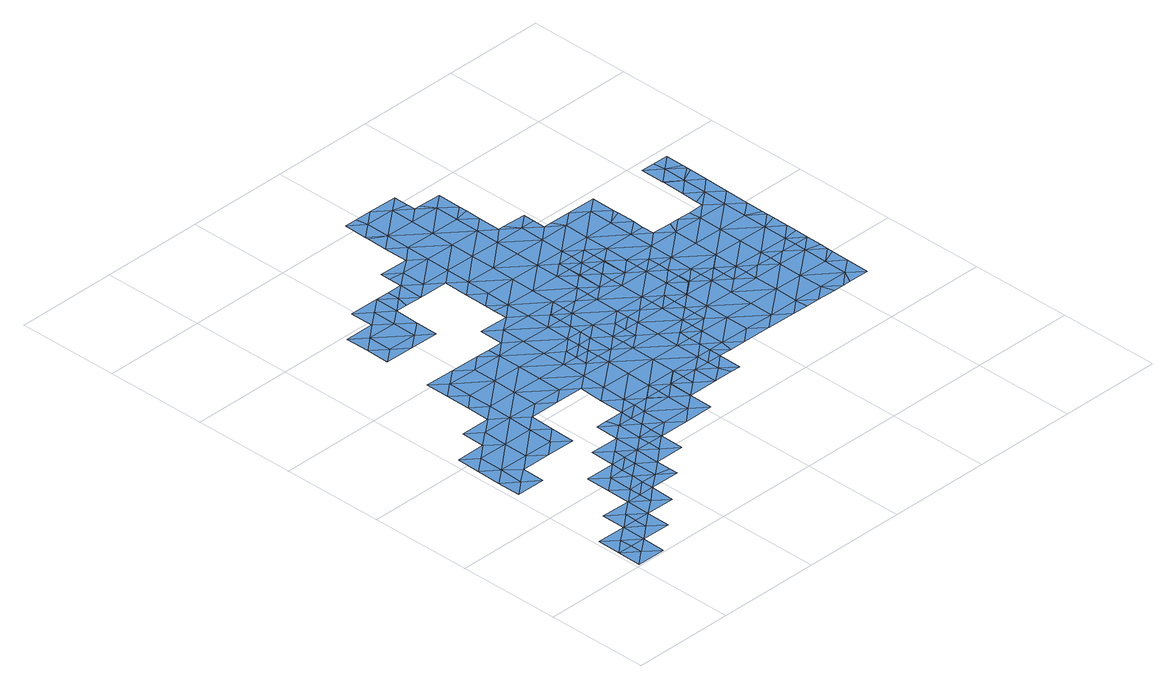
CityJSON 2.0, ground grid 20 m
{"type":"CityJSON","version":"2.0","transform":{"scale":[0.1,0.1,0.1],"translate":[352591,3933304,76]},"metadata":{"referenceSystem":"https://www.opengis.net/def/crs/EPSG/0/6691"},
"CityObjects":{
"waterbody1":{"type":"WaterBody","attributes":{"name":"3","class":"1140","function":"1","WaterBodyRiverFloodingRiskAttribute.description":"2","WaterBodyRiverFloodingRiskAttribute.rankOrg":"2","WaterBodyRiverFloodingRiskAttribute.adminType":"2","WaterBodyRiverFloodingRiskAttribute.scale":"L2"},"geometry":[{"type":"MultiSurface","lod":"1","boundaries":[[[0,1,2]],[[1,3,2]],[[1,4,3]],[[4,1,5]],[[0,5,1]]]}]},
"waterbody2":{"type":"WaterBody","attributes":{"name":"3","class":"1140","function":"1","WaterBodyRiverFloodingRiskAttribute.description":"2","WaterBodyRiverFloodingRiskAttribute.rankOrg":"1","WaterBodyRiverFloodingRiskAttribute.adminType":"2","WaterBodyRiverFloodingRiskAttribute.scale":"L2"},"geometry":[{"type":"MultiSurface","lod":"1","boundaries":[[[0,2,6]],[[2,7,6]],[[6,7,8]],[[5,0,6]],[[5,6,8]]]}]},
"waterbody3":{"type":"WaterBody","attributes":{"name":"3","class":"1140","function":"1","WaterBodyRiverFloodingRiskAttribute.description":"2","WaterBodyRiverFloodingRiskAttribute.rankOrg":"1","WaterBodyRiverFloodingRiskAttribute.adminType":"2","WaterBodyRiverFloodingRiskAttribute.scale":"L2"},"geometry":[{"type":"MultiSurface","lod":"1","boundaries":[[[9,10,11]],[[12,10,9]],[[11,13,14]],[[11,10,13]],[[15,14,16]],[[14,13,16]],[[17,10,12]],[[13,10,17]],[[17,18,13]],[[13,19,16]],[[15,16,20]],[[18,19,13]],[[19,20,16]],[[17,21,18]],[[22,20,19]],[[23,20,22]],[[24,23,22]],[[18,21,25]],[[26,22,19]],[[19,18,27]],[[27,18,25]],[[26,24,22]],[[21,28,25]],[[26,19,27]],[[29,25,28]],[[27,25,29]],[[26,30,24]],[[31,24,30]],[[32,27,29]],[[33,34,31]],[[26,27,32]],[[31,30,33]],[[35,30,26]],[[33,36,34]],[[34,36,37]],[[26,32,38]],[[36,39,37]],[[35,26,38]],[[40,36,33]],[[32,41,38]],[[33,30,40]],[[40,30,35]],[[42,39,36]],[[40,42,36]],[[43,44,45]],[[41,46,38]],[[38,46,35]],[[47,48,43]],[[44,49,45]],[[47,43,45]],[[47,50,48]],[[51,52,35]],[[53,39,42]],[[51,35,46]],[[49,54,45]],[[55,42,40]],[[40,35,52]],[[46,41,56]],[[52,55,40]],[[47,45,54]],[[57,58,59]],[[54,60,47]],[[58,61,59]],[[62,54,49]],[[56,63,46]],[[42,55,53]],[[47,60,50]],[[46,63,51]],[[64,57,59]],[[56,57,64]],[[61,65,59]],[[64,63,56]],[[66,67,50]],[[60,66,50]],[[53,55,68]],[[52,51,69]],[[70,55,52]],[[54,71,60]],[[72,64,59]],[[69,51,63]],[[71,54,62]],[[73,59,65]],[[73,65,74]],[[66,75,67]],[[71,76,60]],[[68,55,77]],[[70,52,69]],[[64,78,63]],[[66,60,76]],[[70,79,55]],[[73,74,80]],[[63,81,69]],[[72,59,73]],[[76,75,66]],[[77,55,79]],[[80,82,73]],[[83,84,69]],[[63,78,81]],[[69,81,83]],[[64,72,78]],[[70,69,84]],[[85,75,76]],[[77,86,87]],[[86,77,79]],[[88,79,70]],[[89,72,73]],[[76,90,85]],[[85,91,75]],[[92,81,78]],[[73,82,93]],[[70,84,88]],[[72,89,78]],[[94,93,95]],[[82,95,93]],[[96,92,78]],[[85,90,97]],[[87,86,98]],[[84,99,88]],[[86,79,100]],[[73,93,89]],[[101,96,78]],[[91,85,102]],[[79,88,100]],[[85,97,102]],[[94,103,93]],[[99,104,88]],[[101,78,89]],[[98,86,105]],[[86,100,105]],[[97,106,102]],[[104,99,107]],[[108,89,93]],[[104,109,88]],[[110,106,97]],[[100,88,109]],[[111,112,102]],[[98,113,114]],[[108,93,103]],[[115,96,101]],[[106,111,102]],[[109,116,100]],[[114,113,117]],[[111,118,112]],[[113,98,105]],[[119,101,89]],[[116,120,100]],[[100,120,105]],[[113,121,117]],[[117,121,122]],[[108,103,123]],[[111,124,118]],[[115,101,125]],[[119,89,108]],[[120,126,105]],[[127,125,101]],[[128,110,122]],[[121,128,122]],[[129,106,110]],[[130,126,120]],[[123,131,108]],[[113,105,126]],[[127,101,119]],[[132,131,123]],[[133,121,113]],[[108,134,119]],[[111,106,135]],[[129,110,128]],[[130,136,126]],[[127,137,125]],[[134,108,131]],[[111,135,124]],[[138,113,126]],[[106,129,135]],[[139,125,137]],[[140,141,119]],[[119,134,140]],[[136,142,126]],[[143,139,144]],[[133,113,138]],[[127,119,141]],[[128,121,133]],[[144,139,137]],[[145,129,128]],[[146,127,141]],[[147,124,148]],[[124,135,148]],[[127,149,137]],[[150,145,128]],[[149,127,146]],[[150,128,133]],[[137,151,144]],[[152,153,154]],[[152,147,153]],[[138,126,155]],[[126,142,155]],[[147,148,153]],[[145,156,129]],[[157,149,146]],[[158,151,137]],[[159,133,138]],[[149,158,137]],[[135,156,148]],[[135,129,156]],[[155,142,160]],[[161,154,162]],[[159,150,133]],[[154,153,162]],[[148,163,153]],[[138,155,164]],[[161,162,165]],[[157,166,149]],[[160,167,155]],[[159,138,164]],[[168,151,158]],[[163,148,156]],[[169,158,149]],[[170,162,153]],[[159,171,150]],[[150,172,145]],[[173,169,149]],[[167,174,155]],[[162,175,165]],[[173,149,166]],[[155,174,164]],[[176,168,158]],[[145,177,156]],[[178,174,167]],[[153,163,179]],[[180,176,158]],[[181,182,164]],[[158,169,180]],[[164,174,181]],[[170,153,179]],[[162,170,175]],[[159,164,182]],[[183,184,167]],[[150,171,172]],[[167,184,178]],[[163,156,177]],[[145,172,177]],[[185,178,184]],[[177,186,163]],[[163,187,179]],[[170,188,175]],[[183,189,184]],[[190,172,171]],[[159,182,191]],[[192,191,182]],[[170,179,193]],[[171,159,190]],[[184,194,185]],[[189,194,184]],[[190,159,191]],[[195,188,170]],[[179,187,193]],[[170,193,195]],[[177,172,196]],[[163,186,187]],[[197,196,172]],[[198,194,189]],[[192,199,191]],[[177,200,186]],[[200,177,196]],[[193,187,201]],[[189,202,198]],[[172,190,197]],[[202,189,203]],[[197,204,196]],[[198,205,206]],[[199,207,191]],[[208,209,210]],[[187,211,201]],[[186,200,212]],[[187,186,213]],[[206,205,199]],[[213,186,212]],[[198,202,205]],[[203,214,202]],[[190,215,197]],[[207,216,191]],[[217,204,197]],[[211,187,213]],[[208,218,219]],[[208,210,218]],[[190,191,216]],[[218,210,220]],[[215,221,197]],[[199,205,207]],[[190,216,215]],[[218,222,219]],[[202,223,205]],[[224,222,214]],[[223,202,214]],[[224,219,222]],[[197,221,217]],[[220,225,218]],[[226,207,205]],[[215,216,227]],[[223,226,205]],[[223,214,222]],[[228,229,230]],[[231,218,225]],[[230,232,228]],[[229,231,225]],[[232,233,228]],[[222,218,231]],[[227,216,234]],[[235,236,207]],[[228,231,229]],[[237,223,222]],[[207,226,235]],[[216,207,236]],[[233,238,228]],[[226,223,239]],[[237,239,223]],[[222,231,240]],[[234,216,236]],[[239,241,226]],[[242,235,226]],[[222,240,237]],[[243,228,238]],[[228,244,231]],[[242,226,241]],[[243,244,228]],[[245,235,242]],[[246,243,238]],[[236,235,247]],[[231,248,240]],[[247,235,245]],[[249,239,237]],[[234,236,250]],[[251,237,240]],[[236,247,250]],[[252,249,237]],[[246,253,243]],[[248,251,240]],[[231,244,248]],[[251,252,237]],[[253,254,243]],[[255,244,243]],[[254,255,243]],[[251,256,252]],[[244,255,248]],[[257,254,253]],[[257,258,254]],[[259,260,248]],[[256,251,261]],[[248,255,259]],[[251,248,260]],[[258,262,254]],[[262,263,254]],[[254,263,255]],[[251,260,261]],[[255,264,259]],[[265,264,255]],[[265,255,263]],[[266,267,261]],[[267,266,268]],[[264,269,259]],[[269,270,259]],[[259,270,260]],[[261,260,266]],[[271,272,273]],[[270,274,260]],[[271,268,272]],[[260,274,266]],[[268,266,272]],[[273,275,276]],[[274,277,266]],[[266,277,272]],[[273,272,275]],[[278,276,275]],[[277,279,272]],[[279,280,272]],[[275,272,280]],[[281,275,280]],[[278,275,282]],[[275,281,282]]]}]},
"waterbody4":{"type":"WaterBody","attributes":{"name":"3","class":"1140","function":"1","WaterBodyRiverFloodingRiskAttribute.description":"2","WaterBodyRiverFloodingRiskAttribute.rankOrg":"2","WaterBodyRiverFloodingRiskAttribute.adminType":"2","WaterBodyRiverFloodingRiskAttribute.scale":"L2"},"geometry":[{"type":"MultiSurface","lod":"1","boundaries":[[[283,284,285]],[[285,7,283]],[[283,7,2]],[[283,286,284]],[[2,286,283]]]}]},
"waterbody5":{"type":"WaterBody","attributes":{"name":"3","class":"1140","function":"1","WaterBodyRiverFloodingRiskAttribute.description":"2","WaterBodyRiverFloodingRiskAttribute.rankOrg":"1","WaterBodyRiverFloodingRiskAttribute.adminType":"2","WaterBodyRiverFloodingRiskAttribute.scale":"L2"},"geometry":[{"type":"MultiSurface","lod":"1","boundaries":[[[287,288,284]],[[287,289,288]],[[7,288,289]],[[285,288,7]],[[285,284,288]]]}]},
"waterbody6":{"type":"WaterBody","attributes":{"name":"3","class":"1140","function":"1","WaterBodyRiverFloodingRiskAttribute.description":"2","WaterBodyRiverFloodingRiskAttribute.rankOrg":"2","WaterBodyRiverFloodingRiskAttribute.adminType":"2","WaterBodyRiverFloodingRiskAttribute.scale":"L2"},"geometry":[{"type":"MultiSurface","lod":"1","boundaries":[[[287,284,290]],[[291,292,290]],[[284,293,290]],[[293,291,290]],[[292,287,290]]]}]},
"waterbody7":{"type":"WaterBody","attributes":{"name":"3","class":"1140","function":"1","WaterBodyRiverFloodingRiskAttribute.description":"2","WaterBodyRiverFloodingRiskAttribute.rankOrg":"1","WaterBodyRiverFloodingRiskAttribute.adminType":"2","WaterBodyRiverFloodingRiskAttribute.scale":"L2"},"geometry":[{"type":"MultiSurface","lod":"1","boundaries":[[[294,295,296]],[[294,296,297]],[[287,297,296]],[[297,287,292]],[[291,298,292]],[[299,297,298]],[[300,294,299]],[[300,301,294]],[[292,298,297]],[[294,297,299]],[[295,294,301]]]}]},
"waterbody8":{"type":"WaterBody","attributes":{"name":"3","class":"1140","function":"1","WaterBodyRiverFloodingRiskAttribute.description":"2","WaterBodyRiverFloodingRiskAttribute.rankOrg":"2","WaterBodyRiverFloodingRiskAttribute.adminType":"2","WaterBodyRiverFloodingRiskAttribute.scale":"L2"},"geometry":[{"type":"MultiSurface","lod":"1","boundaries":[[[302,303,304]],[[303,305,304]],[[305,306,304]],[[307,305,308]],[[307,308,299]],[[309,308,305]],[[308,309,310]],[[309,305,303]],[[307,311,305]],[[307,312,311]],[[304,306,313]],[[304,313,302]],[[301,300,310]],[[299,308,300]],[[299,298,307]],[[298,291,307]],[[291,312,307]],[[310,300,308]]]}]},
"waterbody9":{"type":"WaterBody","attributes":{"name":"3","class":"1140","function":"1","WaterBodyRiverFloodingRiskAttribute.description":"2","WaterBodyRiverFloodingRiskAttribute.rankOrg":"1","WaterBodyRiverFloodingRiskAttribute.adminType":"2","WaterBodyRiverFloodingRiskAttribute.scale":"L2"},"geometry":[{"type":"MultiSurface","lod":"1","boundaries":[[[301,310,314]],[[310,309,314]],[[315,313,316]],[[302,313,315]],[[317,303,315]],[[317,318,314]],[[315,303,302]],[[303,317,309]],[[309,317,314]],[[314,318,301]],[[319,317,315]],[[319,320,317]],[[319,321,320]],[[58,321,319]],[[315,322,319]],[[322,315,316]],[[319,322,323]],[[323,58,319]]]}]},
"waterbody10":{"type":"WaterBody","attributes":{"name":"3","class":"1140","function":"1","WaterBodyRiverFloodingRiskAttribute.description":"2","WaterBodyRiverFloodingRiskAttribute.rankOrg":"2","WaterBodyRiverFloodingRiskAttribute.adminType":"2","WaterBodyRiverFloodingRiskAttribute.scale":"L2"},"geometry":[{"type":"MultiSurface","lod":"1","boundaries":[[[103,324,325]],[[324,326,325]],[[324,95,326]],[[327,328,326]],[[329,328,327]],[[103,94,324]],[[316,313,330]],[[313,329,330]],[[323,61,58]],[[123,103,331]],[[103,325,331]],[[331,132,123]],[[80,332,82]],[[80,74,332]],[[331,333,132]],[[334,333,331]],[[331,325,334]],[[82,332,326]],[[95,82,326]],[[74,65,332]],[[327,330,329]],[[326,332,327]],[[94,95,324]],[[322,316,330]],[[322,335,323]],[[61,323,335]],[[65,61,335]],[[327,335,330]],[[332,335,327]],[[322,330,335]],[[65,335,332]]]}]},
"waterbody11":{"type":"WaterBody","attributes":{"name":"3","class":"1140","function":"1","WaterBodyRiverFloodingRiskAttribute.description":"2","WaterBodyRiverFloodingRiskAttribute.rankOrg":"2","WaterBodyRiverFloodingRiskAttribute.adminType":"2","WaterBodyRiverFloodingRiskAttribute.scale":"L2"},"geometry":[{"type":"MultiSurface","lod":"1","boundaries":[[[336,337,338]],[[338,337,339]],[[142,339,337]],[[136,339,142]],[[136,130,339]],[[337,167,160]],[[340,167,337]],[[341,339,109]],[[116,109,339]],[[84,83,99]],[[116,130,120]],[[339,130,116]],[[160,142,337]],[[339,341,338]],[[144,151,338]],[[166,342,343]],[[342,344,343]],[[345,343,344]],[[346,343,345]],[[347,343,346]],[[347,346,348]],[[346,349,348]],[[349,346,350]],[[350,346,351]],[[352,353,345]],[[354,352,344]],[[131,354,344]],[[351,345,353]],[[349,355,356]],[[349,356,357]],[[356,358,357]],[[356,359,358]],[[356,360,359]],[[359,361,358]],[[357,358,362]],[[363,362,358]],[[358,364,363]],[[362,365,357]],[[366,365,362]],[[367,366,362]],[[365,368,357]],[[365,253,368]],[[210,209,369]],[[209,370,369]],[[370,176,369]],[[369,371,210]],[[220,210,371]],[[371,225,220]],[[230,225,371]],[[229,225,230]],[[371,372,232]],[[232,372,373]],[[373,372,348]],[[368,373,348]],[[368,238,373]],[[238,233,373]],[[233,232,373]],[[230,371,232]],[[208,370,209]],[[246,238,368]],[[368,253,246]],[[368,348,357]],[[360,356,355]],[[374,355,349]],[[349,350,374]],[[349,357,348]],[[372,347,348]],[[345,351,346]],[[345,344,352]],[[369,176,180]],[[337,336,340]],[[183,167,340]],[[257,253,365]],[[375,365,366]],[[367,362,363]],[[361,364,358]],[[354,131,132]],[[131,344,134]],[[134,344,342]],[[342,166,157]],[[146,141,140]],[[143,144,338]],[[341,143,338]],[[109,104,341]],[[99,83,376]],[[168,336,151]],[[107,96,377]],[[107,376,96]],[[376,107,99]],[[104,107,341]],[[341,107,377]],[[341,377,143]],[[139,143,377]],[[157,146,342]],[[342,146,140]],[[140,134,342]],[[340,189,183]],[[370,336,176]],[[168,176,336]],[[151,336,338]],[[92,96,376]],[[81,92,376]],[[83,81,376]],[[180,169,369]],[[169,378,369]],[[378,169,173]],[[173,166,378]],[[378,166,343]],[[203,189,379]],[[379,214,203]],[[224,214,379]],[[219,224,379]],[[372,371,378]],[[372,378,347]],[[208,219,370]],[[347,378,343]],[[378,371,369]],[[370,219,379]],[[377,125,139]],[[115,125,377]],[[115,377,96]],[[258,365,375]],[[365,258,257]],[[189,340,379]],[[336,379,340]],[[336,370,379]]]}]},
"waterbody12":{"type":"WaterBody","attributes":{"name":"3","class":"1140","function":"1","WaterBodyRiverFloodingRiskAttribute.description":"2","WaterBodyRiverFloodingRiskAttribute.rankOrg":"2","WaterBodyRiverFloodingRiskAttribute.adminType":"2","WaterBodyRiverFloodingRiskAttribute.scale":"L2"},"geometry":[{"type":"MultiSurface","lod":"1","boundaries":[[[194,206,380]],[[178,181,174]],[[181,178,380]],[[206,199,380]],[[185,194,380]],[[178,185,380]],[[194,198,206]],[[199,192,380]],[[380,182,181]],[[192,182,380]]]}]}
},
"vertices":[
[36,49,7],[36,27,7],[64,49,7],[63,3,7],[7,4,7],[8,50,7],
[36,73,7],[65,95,7],[9,96,7],
[12,282,9],[40,304,9],[12,327,9],[68,281,9],[41,350,10],[13,374,10],[14,420,10],[42,397,10],[69,326,9],[98,349,10],[98,396,10],[70,419,11],[126,325,10],[99,442,11],[71,465,11],[128,464,12],[154,348,10],[156,441,12],[155,395,11],[182,324,10],[183,371,10],[157,487,12],[129,510,12],[184,417,12],[157,533,12],[130,557,12],[213,486,12],[158,579,12],[130,603,12],[213,440,12],[187,602,12],[214,532,12],[241,417,12],[215,578,12],[133,741,12],[132,696,12],[160,718,12],[269,439,12],[161,764,12],[133,788,12],[188,695,12],[190,787,12],[270,485,12],[271,531,12],[244,601,12],[217,717,12],[271,577,12],[297,416,12],[296,369,11],[295,322,11],[324,345,11],[218,763,12],[324,322,11],[245,694,12],[326,438,12],[325,392,12],[352,321,11],[219,810,12],[190,833,12],[271,600,12],[327,484,12],[327,530,12],[246,739,12],[382,391,12],[381,344,11],[353,321,11],[248,832,12],[247,786,12],[300,600,12],[383,437,12],[328,577,12],[381,321,11],[355,460,12],[409,321,11],[355,483,12],[356,507,12],[275,809,12],[329,623,12],[301,646,12],[384,530,12],[438,390,12],[270,786,12],[275,832,12],[383,460,12],[438,343,12],[437,320,12],[409,321,12],[411,459,12],[303,785,12],[358,645,12],[384,506,12],[385,576,12],[439,436,12],[304,832,12],[466,320,12],[412,529,12],[386,622,12],[332,808,12],[412,506,12],[494,342,12],[413,552,12],[360,784,12],[333,854,12],[304,857,12],[386,668,12],[358,672,12],[440,459,12],[413,575,12],[359,692,12],[305,877,12],[495,389,12],[413,598,12],[387,714,12],[359,737,12],[494,319,12],[362,876,12],[468,458,12],[442,621,12],[496,435,12],[388,760,12],[389,807,12],[414,598,12],[522,342,12],[522,319,12],[444,713,12],[523,365,12],[389,853,12],[442,597,12],[497,481,12],[443,667,12],[469,482,12],[523,389,12],[524,411,12],[470,597,12],[469,505,12],[497,504,12],[445,806,12],[524,412,12],[362,923,12],[390,899,12],[553,434,12],[445,759,12],[525,504,12],[363,963,12],[391,946,12],[363,969,12],[499,620,12],[446,852,12],[552,411,12],[553,480,12],[500,712,12],[499,596,12],[364,1015,12],[392,992,12],[447,898,12],[500,666,12],[388,1014,12],[581,411,12],[527,596,12],[554,503,12],[581,456,12],[448,991,12],[501,758,12],[502,805,12],[581,434,12],[527,643,12],[420,1014,12],[582,503,12],[503,851,12],[528,643,12],[448,945,12],[582,480,12],[528,666,12],[528,689,12],[555,596,12],[556,619,12],[556,642,12],[503,897,12],[504,944,12],[477,1013,12],[584,595,12],[558,757,12],[557,711,12],[557,689,12],[477,967,12],[584,642,12],[477,984,12],[530,828,12],[559,804,12],[585,642,12],[585,688,12],[531,873,12],[489,967,12],[612,618,12],[612,595,12],[542,828,12],[613,664,12],[585,665,12],[614,710,12],[639,525,12],[638,502,12],[639,502,12],[533,966,12],[532,903,12],[532,920,12],[640,594,12],[587,780,12],[615,757,12],[588,827,12],[667,525,12],[639,549,12],[667,502,12],[587,804,12],[668,571,12],[669,617,12],[640,571,12],[695,501,12],[670,664,12],[603,780,12],[723,477,12],[696,501,12],[695,478,12],[724,524,12],[695,455,12],[723,454,12],[643,779,12],[670,710,12],[671,756,12],[726,616,12],[751,454,12],[698,640,12],[725,570,12],[698,664,12],[699,686,12],[780,476,12],[781,523,12],[699,721,12],[780,453,12],[699,732,12],[781,569,12],[736,639,12],[700,778,12],[782,615,12],[754,639,12],[808,453,12],[837,475,12],[837,522,12],[781,638,12],[836,452,12],[864,452,12],[838,568,12],[839,614,12],[811,638,12],[865,478,12],[865,498,12],[866,545,12],[866,531,12],[840,661,13],[811,651,12],[812,684,13],[866,556,12],[867,590,12],[813,727,13],[840,707,13],[813,730,13],[867,637,13],[841,753,13],[813,777,13],[868,684,13],[840,776,13],[869,721,13],[869,729,13],[869,739,13],[870,776,13],
[93,72,7],[122,95,7],[93,95,7],[121,48,7],
[123,141,7],[94,118,7],[66,142,7],
[151,117,7],[179,140,8],[151,141,7],[178,94,7],
[152,209,7],[124,233,7],[124,187,7],[151,163,7],[179,163,8],[180,186,8],[180,209,8],[181,232,8],
[266,231,9],[238,231,9],[265,208,9],[237,185,8],[293,184,9],[208,162,9],[209,208,8],[237,231,9],[209,232,8],[236,156,9],[236,139,9],[294,230,9],
[209,255,9],[266,254,9],[294,254,10],[238,278,9],[181,279,9],[267,300,10],[239,323,10],[260,323,10],[295,277,10],[295,300,10],
[437,297,12],[465,274,12],[408,275,11],[379,252,11],[407,228,11],[351,229,10],[323,253,10],[494,296,12],[380,298,11],[521,273,12],[502,274,12],[324,299,10],
[554,527,12],[498,574,12],[497,528,12],[441,575,12],[555,573,12],[441,529,12],[552,388,12],[608,387,12],[551,342,12],[608,341,12],[664,340,12],[665,386,12],[722,385,12],[721,339,12],[692,316,12],[636,317,12],[579,318,12],[635,317,12],[548,318,12],[749,315,12],[778,338,12],[778,384,12],[834,337,12],[806,314,12],[786,314,12],[822,314,12],[835,383,12],[863,360,12],[862,313,12],[836,429,12],[864,406,12],[863,394,12],[779,430,12],[610,479,12],[611,526,12],[667,478,12],[666,432,12],[723,431,12],[723,315,12],[864,421,12],[383,483,12],[440,482,12],[609,433,12],[611,572,12],
[556,665,12]
]}
